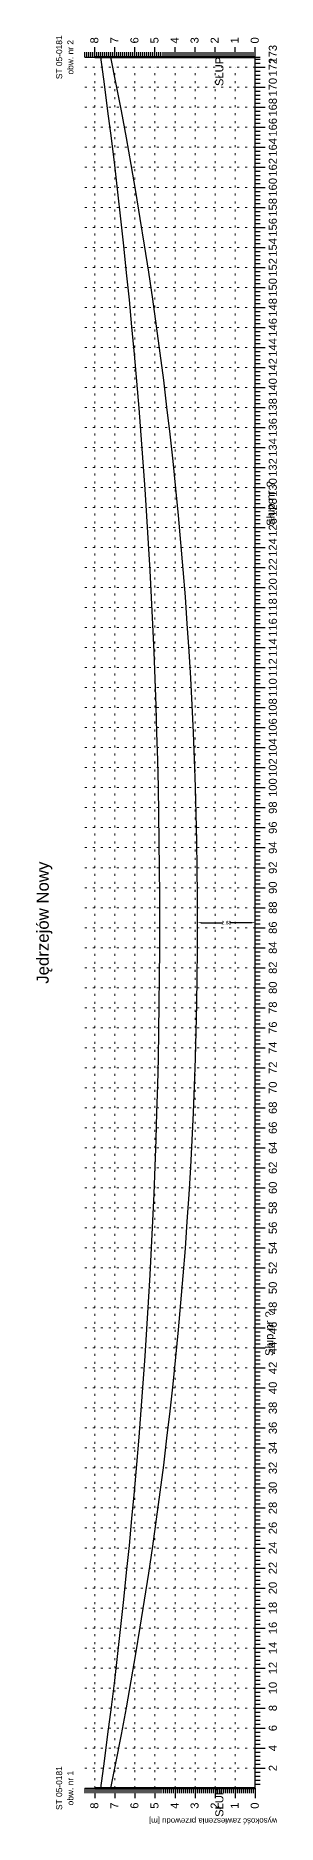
# Model space of a CAD drawing. Header units: inches. Extents: x -863 to 1426, y 1206 to 1480.
# Drawn here: x -181.1 to -169.1, y 1298.9 to 1388.3 of the extents above; entities that cross this region are included whole.
import ezdxf
from ezdxf.enums import TextEntityAlignment as Align

# ---------------------------------------------------------------- set-up
doc = ezdxf.new("R2010")
doc.units = ezdxf.units.IN
doc.header["$MEASUREMENT"] = 0
doc.linetypes.add('ACAD_ISO07W100', pattern=[3, 0, -3])
doc.layers.add('ramka', color=7, linetype='Continuous', plot=False)
doc.styles.get("Standard").update_dxf_attribs({"font": 'arial.ttf'})
doc.dimstyles.get("Standard").update_dxf_attribs({"dimtxt": 0.25, "dimasz": 0.18, "dimexe": 0.18, "dimexo": 0.0625, "dimgap": -0.09, "dimtad": 0, "dimtih": 1, "dimtoh": 1, "dimzin": 0, "dimdsep": 46, "dimtxsty": 'Standard', "dimcen": 0.09, "dimadec": 0, "dimazin": 0, "dimtfac": 1, "dimtofl": 0, "dimtmove": 0, "dimatfit": 3, "dimfxl": 1, "dimtolj": 1, "dimtzin": 0, "dimarcsym": 0})

# ---------------------------------------------------------------- blocks, each defined once
blk = doc.blocks.new('*D9')
at = {"color": 0, "lineweight": -2}
for p, q in [((-173.035, 1344.029), (-173.035, 1344.154)), ((-172.855, 1343.974), (-171.778, 1343.974)), ((-170.34, 1343.974), (-171.418, 1343.974)), ((-170.16, 1343.879), (-170.16, 1344.154))]:
    blk.add_line(p, q, dxfattribs=at)
at = {"color": 0}
for points in [[(-172.855, 1344.004), (-172.855, 1343.944), (-173.035, 1343.974)], [(-170.34, 1344.004), (-170.34, 1343.944), (-170.16, 1343.974)]]:
    blk.add_solid(points, dxfattribs=at)
at = {"layer": 'Defpoints', "color": 0}
for p in [(-173.035, 1343.966), (-170.16, 1343.974), (-170.16, 1343.816)]:
    blk.add_point(p, dxfattribs=at)
at = {"color": 0, "lineweight": 25, "insert": (-171.598, 1343.974), "char_height": 0.18, "attachment_point": 5}
blk.add_mtext('\\A1;2.88', dxfattribs=at)

msp = doc.modelspace()

# ---------------------------------------------------------------- linework, layer by layer
for p, q in [((-178.66, 1387.224), (-178.66, 1387.474)), ((-178.66, 1387.224), (-170.16, 1387.224)), ((-178.56, 1387.224), (-178.56, 1387.474)), ((-178.46, 1387.224), (-178.46, 1387.474)), ((-178.36, 1387.224), (-178.36, 1387.474)), ((-178.26, 1387.224), (-178.26, 1387.474)), ((-178.16, 1387.224), (-178.16, 1387.724)), ((-178.06, 1387.224), (-178.06, 1387.474)), ((-177.96, 1387.224), (-177.96, 1387.474)), ((-177.86, 1387.224), (-177.86, 1387.474)), ((-177.76, 1387.224), (-177.76, 1387.474)), ((-177.66, 1387.224), (-177.66, 1387.474)), ((-177.56, 1387.224), (-177.56, 1387.474)), ((-177.46, 1387.224), (-177.46, 1387.474)), ((-177.36, 1387.224), (-177.36, 1387.474)), ((-177.26, 1387.224), (-177.26, 1387.474)), ((-177.16, 1387.224), (-177.16, 1387.724)), ((-177.06, 1387.224), (-177.06, 1387.474)), ((-176.96, 1387.224), (-176.96, 1387.474)), ((-176.86, 1387.224), (-176.86, 1387.474)), ((-176.76, 1387.224), (-176.76, 1387.474)), ((-176.66, 1387.224), (-176.66, 1387.474)), ((-176.56, 1387.224), (-176.56, 1387.474)), ((-176.46, 1387.224), (-176.46, 1387.474)), ((-176.36, 1387.224), (-176.36, 1387.474)), ((-176.26, 1387.224), (-176.26, 1387.474)), ((-176.16, 1387.224), (-176.16, 1387.724)), ((-176.06, 1387.224), (-176.06, 1387.474)), ((-175.96, 1387.224), (-175.96, 1387.474)), ((-175.86, 1387.224), (-175.86, 1387.474)), ((-175.76, 1387.224), (-175.76, 1387.474)), ((-175.66, 1387.224), (-175.66, 1387.474)), ((-175.56, 1387.224), (-175.56, 1387.474)), ((-175.46, 1387.224), (-175.46, 1387.474)), ((-175.36, 1387.224), (-175.36, 1387.474)), ((-175.26, 1387.224), (-175.26, 1387.474)), ((-175.16, 1387.224), (-175.16, 1387.724)), ((-175.06, 1387.224), (-175.06, 1387.474)), ((-174.96, 1387.224), (-174.96, 1387.474)), ((-174.86, 1387.224), (-174.86, 1387.474)), ((-174.76, 1387.224), (-174.76, 1387.474)), ((-174.66, 1387.224), (-174.66, 1387.474)), ((-174.56, 1387.224), (-174.56, 1387.474)), ((-174.46, 1387.224), (-174.46, 1387.474)), ((-174.36, 1387.224), (-174.36, 1387.474)), ((-174.26, 1387.224), (-174.26, 1387.474)), ((-174.16, 1387.224), (-174.16, 1387.724)), ((-174.06, 1387.224), (-174.06, 1387.474)), ((-173.96, 1387.224), (-173.96, 1387.474)), ((-173.86, 1387.224), (-173.86, 1387.474)), ((-173.76, 1387.224), (-173.76, 1387.474)), ((-173.66, 1387.224), (-173.66, 1387.474)), ((-173.56, 1387.224), (-173.56, 1387.474)), ((-173.46, 1387.224), (-173.46, 1387.474)), ((-173.36, 1387.224), (-173.36, 1387.474)), ((-173.26, 1387.224), (-173.26, 1387.474)), ((-173.16, 1387.224), (-173.16, 1387.724)), ((-173.06, 1387.224), (-173.06, 1387.474)), ((-172.96, 1387.224), (-172.96, 1387.474)), ((-172.86, 1387.224), (-172.86, 1387.474)), ((-172.76, 1387.224), (-172.76, 1387.474)), ((-172.66, 1387.224), (-172.66, 1387.474)), ((-172.56, 1387.224), (-172.56, 1387.474)), ((-172.46, 1387.224), (-172.46, 1387.474)), ((-172.36, 1387.224), (-172.36, 1387.474)), ((-172.26, 1387.224), (-172.26, 1387.474)), ((-172.16, 1387.224), (-172.16, 1387.724)), ((-172.06, 1387.224), (-172.06, 1387.474)), ((-171.96, 1387.224), (-171.96, 1387.474)), ((-171.86, 1387.224), (-171.86, 1387.474)), ((-171.76, 1387.224), (-171.76, 1387.474)), ((-171.66, 1387.224), (-171.66, 1387.474)), ((-171.56, 1387.224), (-171.56, 1387.474)), ((-171.46, 1387.224), (-171.46, 1387.474)), ((-171.36, 1387.224), (-171.36, 1387.474)), ((-171.26, 1387.224), (-171.26, 1387.474)), ((-171.16, 1387.224), (-171.16, 1387.724)), ((-171.06, 1387.224), (-171.06, 1387.474)), ((-170.96, 1387.224), (-170.96, 1387.474)), ((-170.86, 1387.224), (-170.86, 1387.474)), ((-170.76, 1387.224), (-170.76, 1387.474)), ((-170.66, 1387.224), (-170.66, 1387.474)), ((-170.56, 1387.224), (-170.56, 1387.474)), ((-170.46, 1387.224), (-170.46, 1387.474)), ((-170.36, 1387.224), (-170.36, 1387.474)), ((-170.26, 1387.224), (-170.26, 1387.474)), ((-170.16, 1387.224), (-170.16, 1387.724)), ((-170.16, 1300.724), (-170.16, 1387.224)), ((-170.16, 1387.224), (-169.91, 1387.224)), ((-170.16, 1387.124), (-169.91, 1387.124)), ((-170.16, 1386.924), (-169.91, 1386.924)), ((-170.16, 1386.724), (-169.66, 1386.724)), ((-170.16, 1386.524), (-169.91, 1386.524)), ((-170.16, 1386.324), (-169.91, 1386.324)), ((-170.16, 1386.124), (-169.91, 1386.124)), ((-170.16, 1385.924), (-169.91, 1385.924)), ((-170.16, 1385.724), (-169.66, 1385.724)), ((-170.16, 1385.524), (-169.91, 1385.524)), ((-170.16, 1385.324), (-169.91, 1385.324)), ((-170.16, 1385.124), (-169.91, 1385.124)), ((-170.16, 1384.924), (-169.91, 1384.924)), ((-170.16, 1384.724), (-169.66, 1384.724)), ((-170.16, 1384.524), (-169.91, 1384.524)), ((-170.16, 1384.324), (-169.91, 1384.324)), ((-170.16, 1384.124), (-169.91, 1384.124)), ((-170.16, 1383.924), (-169.91, 1383.924)), ((-170.16, 1383.724), (-169.66, 1383.724)), ((-170.16, 1383.524), (-169.91, 1383.524)), ((-170.16, 1383.324), (-169.91, 1383.324)), ((-170.16, 1383.124), (-169.91, 1383.124)), ((-170.16, 1382.924), (-169.91, 1382.924)), ((-170.16, 1382.724), (-169.66, 1382.724)), ((-170.16, 1382.524), (-169.91, 1382.524)), ((-170.16, 1382.324), (-169.91, 1382.324)), ((-170.16, 1382.124), (-169.91, 1382.124)), ((-170.16, 1381.924), (-169.91, 1381.924)), ((-170.16, 1381.724), (-169.66, 1381.724)), ((-170.16, 1381.524), (-169.91, 1381.524)), ((-170.16, 1381.324), (-169.91, 1381.324)), ((-170.16, 1381.124), (-169.91, 1381.124)), ((-170.16, 1380.924), (-169.91, 1380.924)), ((-170.16, 1380.724), (-169.66, 1380.724)), ((-170.16, 1380.524), (-169.91, 1380.524)), ((-170.16, 1380.324), (-169.91, 1380.324)), ((-170.16, 1380.124), (-169.91, 1380.124)), ((-170.16, 1379.924), (-169.91, 1379.924)), ((-170.16, 1379.724), (-169.66, 1379.724)), ((-170.16, 1379.524), (-169.91, 1379.524)), ((-170.16, 1379.324), (-169.91, 1379.324)), ((-170.16, 1379.124), (-169.91, 1379.124)), ((-170.16, 1378.924), (-169.91, 1378.924)), ((-170.16, 1378.724), (-169.66, 1378.724)), ((-170.16, 1378.524), (-169.91, 1378.524)), ((-170.16, 1378.324), (-169.91, 1378.324)), ((-170.16, 1378.124), (-169.91, 1378.124)), ((-170.16, 1377.924), (-169.91, 1377.924)), ((-170.16, 1377.724), (-169.66, 1377.724)), ((-170.16, 1377.524), (-169.91, 1377.524)), ((-170.16, 1377.324), (-169.91, 1377.324)), ((-170.16, 1377.124), (-169.91, 1377.124)), ((-170.16, 1376.924), (-169.91, 1376.924)), ((-170.16, 1376.724), (-169.66, 1376.724)), ((-170.16, 1376.524), (-169.91, 1376.524)), ((-170.16, 1376.324), (-169.91, 1376.324)), ((-170.16, 1376.124), (-169.91, 1376.124)), ((-170.16, 1375.924), (-169.91, 1375.924)), ((-170.16, 1375.724), (-169.66, 1375.724)), ((-170.16, 1375.524), (-169.91, 1375.524)), ((-170.16, 1375.324), (-169.91, 1375.324)), ((-170.16, 1375.124), (-169.91, 1375.124)), ((-170.16, 1374.924), (-169.91, 1374.924)), ((-170.16, 1374.724), (-169.66, 1374.724)), ((-170.16, 1374.524), (-169.91, 1374.524)), ((-170.16, 1374.324), (-169.91, 1374.324)), ((-170.16, 1374.124), (-169.91, 1374.124)), ((-170.16, 1373.924), (-169.91, 1373.924)), ((-170.16, 1373.724), (-169.66, 1373.724)), ((-170.16, 1373.524), (-169.91, 1373.524)), ((-170.16, 1373.324), (-169.91, 1373.324)), ((-170.16, 1373.124), (-169.91, 1373.124)), ((-170.16, 1372.924), (-169.91, 1372.924)), ((-170.16, 1372.724), (-169.66, 1372.724)), ((-170.16, 1372.524), (-169.91, 1372.524)), ((-170.16, 1372.324), (-169.91, 1372.324)), ((-170.16, 1372.124), (-169.91, 1372.124)), ((-170.16, 1371.924), (-169.91, 1371.924)), ((-170.16, 1371.724), (-169.66, 1371.724)), ((-170.16, 1371.524), (-169.91, 1371.524)), ((-170.16, 1371.324), (-169.91, 1371.324)), ((-170.16, 1371.124), (-169.91, 1371.124)), ((-170.16, 1370.924), (-169.91, 1370.924)), ((-170.16, 1370.724), (-169.66, 1370.724)), ((-170.16, 1370.524), (-169.91, 1370.524)), ((-170.16, 1370.324), (-169.91, 1370.324)), ((-170.16, 1370.124), (-169.91, 1370.124)), ((-170.16, 1369.924), (-169.91, 1369.924)), ((-170.16, 1369.724), (-169.66, 1369.724)), ((-170.16, 1369.524), (-169.91, 1369.524)), ((-170.16, 1369.324), (-169.91, 1369.324)), ((-170.16, 1369.124), (-169.91, 1369.124)), ((-170.16, 1368.924), (-169.91, 1368.924)), ((-170.16, 1368.724), (-169.66, 1368.724)), ((-170.16, 1368.524), (-169.91, 1368.524)), ((-170.16, 1368.324), (-169.91, 1368.324)), ((-170.16, 1368.124), (-169.91, 1368.124)), ((-170.16, 1367.924), (-169.91, 1367.924)), ((-170.16, 1367.724), (-169.66, 1367.724)), ((-170.16, 1367.524), (-169.91, 1367.524)), ((-170.16, 1367.324), (-169.91, 1367.324)), ((-170.16, 1367.124), (-169.91, 1367.124)), ((-170.16, 1366.924), (-169.91, 1366.924)), ((-170.16, 1366.724), (-169.66, 1366.724)), ((-170.16, 1366.524), (-169.91, 1366.524)), ((-170.16, 1366.324), (-169.91, 1366.324)), ((-170.16, 1366.124), (-169.91, 1366.124)), ((-170.16, 1365.924), (-169.91, 1365.924)), ((-170.16, 1365.724), (-169.66, 1365.724)), ((-170.16, 1365.524), (-169.91, 1365.524)), ((-170.16, 1365.324), (-169.91, 1365.324)), ((-170.16, 1365.124), (-169.91, 1365.124)), ((-170.16, 1364.924), (-169.91, 1364.924)), ((-170.16, 1364.724), (-169.66, 1364.724)), ((-170.16, 1364.524), (-169.91, 1364.524)), ((-170.16, 1364.324), (-169.91, 1364.324)), ((-170.16, 1364.124), (-169.91, 1364.124)), ((-170.16, 1363.924), (-169.91, 1363.924)), ((-170.16, 1363.724), (-169.66, 1363.724)), ((-170.16, 1363.524), (-169.91, 1363.524)), ((-170.16, 1363.324), (-169.91, 1363.324)), ((-170.16, 1363.124), (-169.91, 1363.124)), ((-170.16, 1362.924), (-169.91, 1362.924)), ((-170.16, 1362.724), (-169.66, 1362.724)), ((-170.16, 1362.524), (-169.91, 1362.524)), ((-170.16, 1362.324), (-169.91, 1362.324)), ((-170.16, 1362.124), (-169.91, 1362.124)), ((-170.16, 1361.924), (-169.91, 1361.924)), ((-170.16, 1361.724), (-169.66, 1361.724)), ((-170.16, 1361.524), (-169.91, 1361.524)), ((-170.16, 1361.324), (-169.91, 1361.324)), ((-170.16, 1361.124), (-169.91, 1361.124)), ((-170.16, 1360.924), (-169.91, 1360.924)), ((-170.16, 1360.724), (-169.66, 1360.724)), ((-170.16, 1360.524), (-169.91, 1360.524)), ((-170.16, 1360.324), (-169.91, 1360.324)), ((-170.16, 1360.124), (-169.91, 1360.124)), ((-170.16, 1359.924), (-169.91, 1359.924)), ((-170.16, 1359.724), (-169.66, 1359.724)), ((-170.16, 1359.524), (-169.91, 1359.524)), ((-170.16, 1359.324), (-169.91, 1359.324)), ((-170.16, 1359.124), (-169.91, 1359.124)), ((-170.16, 1358.924), (-169.91, 1358.924)), ((-170.16, 1358.724), (-169.66, 1358.724)), ((-170.16, 1358.524), (-169.91, 1358.524)), ((-170.16, 1358.324), (-169.91, 1358.324)), ((-170.16, 1358.124), (-169.91, 1358.124)), ((-170.16, 1357.924), (-169.91, 1357.924)), ((-170.16, 1357.724), (-169.66, 1357.724)), ((-170.16, 1357.524), (-169.91, 1357.524)), ((-170.16, 1357.324), (-169.91, 1357.324)), ((-170.16, 1357.124), (-169.91, 1357.124)), ((-170.16, 1356.924), (-169.91, 1356.924)), ((-170.16, 1356.724), (-169.66, 1356.724)), ((-170.16, 1356.524), (-169.91, 1356.524)), ((-170.16, 1356.324), (-169.91, 1356.324)), ((-170.16, 1356.124), (-169.91, 1356.124)), ((-170.16, 1355.924), (-169.91, 1355.924)), ((-170.16, 1355.724), (-169.66, 1355.724)), ((-170.16, 1355.524), (-169.91, 1355.524)), ((-170.16, 1355.324), (-169.91, 1355.324)), ((-170.16, 1355.124), (-169.91, 1355.124)), ((-170.16, 1354.924), (-169.91, 1354.924)), ((-170.16, 1354.724), (-169.66, 1354.724)), ((-170.16, 1354.524), (-169.91, 1354.524)), ((-170.16, 1354.324), (-169.91, 1354.324)), ((-170.16, 1354.124), (-169.91, 1354.124)), ((-170.16, 1353.924), (-169.91, 1353.924)), ((-170.16, 1353.724), (-169.66, 1353.724)), ((-170.16, 1353.524), (-169.91, 1353.524)), ((-170.16, 1353.324), (-169.91, 1353.324)), ((-170.16, 1353.124), (-169.91, 1353.124)), ((-170.16, 1352.924), (-169.91, 1352.924)), ((-170.16, 1352.724), (-169.66, 1352.724)), ((-170.16, 1352.524), (-169.91, 1352.524)), ((-170.16, 1352.324), (-169.91, 1352.324)), ((-170.16, 1352.124), (-169.91, 1352.124)), ((-170.16, 1351.924), (-169.91, 1351.924)), ((-170.16, 1351.724), (-169.66, 1351.724)), ((-170.16, 1351.524), (-169.91, 1351.524)), ((-170.16, 1351.324), (-169.91, 1351.324)), ((-170.16, 1351.124), (-169.91, 1351.124)), ((-170.16, 1350.924), (-169.91, 1350.924)), ((-170.16, 1350.724), (-169.66, 1350.724)), ((-170.16, 1350.524), (-169.91, 1350.524)), ((-170.16, 1350.324), (-169.91, 1350.324)), ((-170.16, 1350.124), (-169.91, 1350.124)), ((-170.16, 1349.924), (-169.91, 1349.924)), ((-170.16, 1349.724), (-169.66, 1349.724)), ((-170.16, 1349.524), (-169.91, 1349.524)), ((-170.16, 1349.324), (-169.91, 1349.324)), ((-170.16, 1349.124), (-169.91, 1349.124)), ((-170.16, 1348.924), (-169.91, 1348.924)), ((-170.16, 1348.724), (-169.66, 1348.724)), ((-170.16, 1348.524), (-169.91, 1348.524)), ((-170.16, 1348.324), (-169.91, 1348.324)), ((-170.16, 1348.124), (-169.91, 1348.124)), ((-170.16, 1347.924), (-169.91, 1347.924)), ((-170.16, 1347.724), (-169.66, 1347.724)), ((-170.16, 1347.524), (-169.91, 1347.524)), ((-170.16, 1347.324), (-169.91, 1347.324)), ((-170.16, 1347.124), (-169.91, 1347.124)), ((-170.16, 1346.924), (-169.91, 1346.924)), ((-170.16, 1346.724), (-169.66, 1346.724)), ((-170.16, 1346.524), (-169.91, 1346.524)), ((-170.16, 1346.324), (-169.91, 1346.324)), ((-170.16, 1346.124), (-169.91, 1346.124)), ((-170.16, 1345.924), (-169.91, 1345.924)), ((-170.16, 1345.724), (-169.66, 1345.724)), ((-170.16, 1345.524), (-169.91, 1345.524)), ((-170.16, 1345.324), (-169.91, 1345.324)), ((-170.16, 1345.124), (-169.91, 1345.124)), ((-170.16, 1344.924), (-169.91, 1344.924)), ((-170.16, 1344.724), (-169.66, 1344.724)), ((-170.16, 1344.524), (-169.91, 1344.524)), ((-170.16, 1344.324), (-169.91, 1344.324)), ((-170.16, 1344.124), (-169.91, 1344.124)), ((-170.16, 1343.924), (-169.91, 1343.924)), ((-170.16, 1343.724), (-169.66, 1343.724)), ((-170.16, 1343.524), (-169.91, 1343.524)), ((-170.16, 1343.324), (-169.91, 1343.324)), ((-170.16, 1343.124), (-169.91, 1343.124)), ((-170.16, 1342.924), (-169.91, 1342.924)), ((-170.16, 1342.724), (-169.66, 1342.724)), ((-170.16, 1342.524), (-169.91, 1342.524)), ((-170.16, 1342.324), (-169.91, 1342.324)), ((-170.16, 1342.124), (-169.91, 1342.124)), ((-170.16, 1341.924), (-169.91, 1341.924)), ((-170.16, 1341.724), (-169.66, 1341.724)), ((-170.16, 1341.524), (-169.91, 1341.524)), ((-170.16, 1341.324), (-169.91, 1341.324)), ((-170.16, 1341.124), (-169.91, 1341.124)), ((-170.16, 1340.924), (-169.91, 1340.924)), ((-170.16, 1340.724), (-169.66, 1340.724)), ((-170.16, 1340.524), (-169.91, 1340.524)), ((-170.16, 1340.324), (-169.91, 1340.324)), ((-170.16, 1340.124), (-169.91, 1340.124)), ((-170.16, 1339.924), (-169.91, 1339.924)), ((-170.16, 1339.724), (-169.66, 1339.724)), ((-170.16, 1339.524), (-169.91, 1339.524)), ((-170.16, 1339.324), (-169.91, 1339.324)), ((-170.16, 1339.124), (-169.91, 1339.124)), ((-170.16, 1338.924), (-169.91, 1338.924)), ((-170.16, 1338.724), (-169.66, 1338.724)), ((-170.16, 1338.524), (-169.91, 1338.524)), ((-170.16, 1338.324), (-169.91, 1338.324)), ((-170.16, 1338.124), (-169.91, 1338.124)), ((-170.16, 1337.924), (-169.91, 1337.924)), ((-170.16, 1337.724), (-169.66, 1337.724)), ((-170.16, 1337.524), (-169.91, 1337.524)), ((-170.16, 1337.324), (-169.91, 1337.324)), ((-170.16, 1337.124), (-169.91, 1337.124)), ((-170.16, 1336.924), (-169.91, 1336.924)), ((-170.16, 1336.724), (-169.66, 1336.724)), ((-170.16, 1336.524), (-169.91, 1336.524)), ((-170.16, 1336.324), (-169.91, 1336.324)), ((-170.16, 1336.124), (-169.91, 1336.124)), ((-170.16, 1335.924), (-169.91, 1335.924)), ((-170.16, 1335.724), (-169.66, 1335.724)), ((-170.16, 1335.524), (-169.91, 1335.524)), ((-170.16, 1335.324), (-169.91, 1335.324)), ((-170.16, 1335.124), (-169.91, 1335.124)), ((-170.16, 1334.924), (-169.91, 1334.924)), ((-170.16, 1334.724), (-169.66, 1334.724)), ((-170.16, 1334.524), (-169.91, 1334.524)), ((-170.16, 1334.324), (-169.91, 1334.324)), ((-170.16, 1334.124), (-169.91, 1334.124)), ((-170.16, 1333.924), (-169.91, 1333.924)), ((-170.16, 1333.724), (-169.66, 1333.724)), ((-170.16, 1333.524), (-169.91, 1333.524)), ((-170.16, 1333.324), (-169.91, 1333.324)), ((-170.16, 1333.124), (-169.91, 1333.124)), ((-170.16, 1332.924), (-169.91, 1332.924)), ((-170.16, 1332.724), (-169.66, 1332.724)), ((-170.16, 1332.524), (-169.91, 1332.524)), ((-170.16, 1332.324), (-169.91, 1332.324)), ((-170.16, 1332.124), (-169.91, 1332.124)), ((-170.16, 1331.924), (-169.91, 1331.924)), ((-170.16, 1331.724), (-169.66, 1331.724)), ((-170.16, 1331.524), (-169.91, 1331.524)), ((-170.16, 1331.324), (-169.91, 1331.324)), ((-170.16, 1331.124), (-169.91, 1331.124)), ((-170.16, 1330.924), (-169.91, 1330.924)), ((-170.16, 1330.724), (-169.66, 1330.724)), ((-170.16, 1330.524), (-169.91, 1330.524)), ((-170.16, 1330.324), (-169.91, 1330.324)), ((-170.16, 1330.124), (-169.91, 1330.124)), ((-170.16, 1329.924), (-169.91, 1329.924)), ((-170.16, 1329.724), (-169.66, 1329.724)), ((-170.16, 1329.524), (-169.91, 1329.524)), ((-170.16, 1329.324), (-169.91, 1329.324)), ((-170.16, 1329.124), (-169.91, 1329.124)), ((-170.16, 1328.924), (-169.91, 1328.924)), ((-170.16, 1328.724), (-169.66, 1328.724)), ((-170.16, 1328.524), (-169.91, 1328.524)), ((-170.16, 1328.324), (-169.91, 1328.324)), ((-170.16, 1328.124), (-169.91, 1328.124)), ((-170.16, 1327.924), (-169.91, 1327.924)), ((-170.16, 1327.724), (-169.66, 1327.724)), ((-170.16, 1327.524), (-169.91, 1327.524)), ((-170.16, 1327.324), (-169.91, 1327.324)), ((-170.16, 1327.124), (-169.91, 1327.124)), ((-170.16, 1326.924), (-169.91, 1326.924)), ((-170.16, 1326.724), (-169.66, 1326.724)), ((-170.16, 1326.524), (-169.91, 1326.524)), ((-170.16, 1326.324), (-169.91, 1326.324)), ((-170.16, 1326.124), (-169.91, 1326.124)), ((-170.16, 1325.924), (-169.91, 1325.924)), ((-170.16, 1325.724), (-169.66, 1325.724)), ((-170.16, 1325.524), (-169.91, 1325.524)), ((-170.16, 1325.324), (-169.91, 1325.324)), ((-170.16, 1325.124), (-169.91, 1325.124)), ((-170.16, 1324.924), (-169.91, 1324.924)), ((-170.16, 1324.724), (-169.66, 1324.724)), ((-170.16, 1324.524), (-169.91, 1324.524)), ((-170.16, 1324.324), (-169.91, 1324.324)), ((-170.16, 1324.124), (-169.91, 1324.124)), ((-170.16, 1323.924), (-169.91, 1323.924)), ((-170.16, 1323.724), (-169.66, 1323.724)), ((-170.16, 1323.524), (-169.91, 1323.524)), ((-170.16, 1323.324), (-169.91, 1323.324)), ((-170.16, 1323.124), (-169.91, 1323.124)), ((-170.16, 1322.924), (-169.91, 1322.924)), ((-170.16, 1322.724), (-169.66, 1322.724)), ((-170.16, 1322.524), (-169.91, 1322.524)), ((-170.16, 1322.324), (-169.91, 1322.324)), ((-170.16, 1322.124), (-169.91, 1322.124)), ((-170.16, 1321.924), (-169.91, 1321.924)), ((-170.16, 1321.724), (-169.66, 1321.724)), ((-170.16, 1321.524), (-169.91, 1321.524)), ((-170.16, 1321.324), (-169.91, 1321.324)), ((-170.16, 1321.124), (-169.91, 1321.124)), ((-170.16, 1320.924), (-169.91, 1320.924)), ((-170.16, 1320.724), (-169.66, 1320.724)), ((-170.16, 1320.524), (-169.91, 1320.524)), ((-170.16, 1320.324), (-169.91, 1320.324)), ((-170.16, 1320.124), (-169.91, 1320.124)), ((-170.16, 1319.924), (-169.91, 1319.924)), ((-170.16, 1319.724), (-169.66, 1319.724)), ((-170.16, 1319.524), (-169.91, 1319.524)), ((-170.16, 1319.324), (-169.91, 1319.324)), ((-170.16, 1319.124), (-169.91, 1319.124)), ((-170.16, 1318.924), (-169.91, 1318.924)), ((-170.16, 1318.724), (-169.66, 1318.724)), ((-170.16, 1318.524), (-169.91, 1318.524)), ((-170.16, 1318.324), (-169.91, 1318.324)), ((-170.16, 1318.124), (-169.91, 1318.124)), ((-170.16, 1317.924), (-169.91, 1317.924)), ((-170.16, 1317.724), (-169.66, 1317.724)), ((-170.16, 1317.524), (-169.91, 1317.524)), ((-170.16, 1317.324), (-169.91, 1317.324)), ((-170.16, 1317.124), (-169.91, 1317.124)), ((-170.16, 1316.924), (-169.91, 1316.924)), ((-170.16, 1316.724), (-169.66, 1316.724)), ((-170.16, 1316.524), (-169.91, 1316.524)), ((-170.16, 1316.324), (-169.91, 1316.324)), ((-170.16, 1316.124), (-169.91, 1316.124)), ((-170.16, 1315.924), (-169.91, 1315.924)), ((-170.16, 1315.724), (-169.66, 1315.724)), ((-170.16, 1315.524), (-169.91, 1315.524)), ((-170.16, 1315.324), (-169.91, 1315.324)), ((-170.16, 1315.124), (-169.91, 1315.124)), ((-170.16, 1314.924), (-169.91, 1314.924)), ((-170.16, 1314.724), (-169.66, 1314.724)), ((-170.16, 1314.524), (-169.91, 1314.524)), ((-170.16, 1314.324), (-169.91, 1314.324)), ((-170.16, 1314.124), (-169.91, 1314.124)), ((-170.16, 1313.924), (-169.91, 1313.924)), ((-170.16, 1313.724), (-169.66, 1313.724)), ((-170.16, 1313.524), (-169.91, 1313.524)), ((-170.16, 1313.324), (-169.91, 1313.324)), ((-170.16, 1313.124), (-169.91, 1313.124)), ((-170.16, 1312.924), (-169.91, 1312.924)), ((-170.16, 1312.724), (-169.66, 1312.724)), ((-170.16, 1312.524), (-169.91, 1312.524)), ((-170.16, 1312.324), (-169.91, 1312.324)), ((-170.16, 1312.124), (-169.91, 1312.124)), ((-170.16, 1311.924), (-169.91, 1311.924)), ((-170.16, 1311.724), (-169.66, 1311.724)), ((-170.16, 1311.524), (-169.91, 1311.524)), ((-170.16, 1311.324), (-169.91, 1311.324)), ((-170.16, 1311.124), (-169.91, 1311.124)), ((-170.16, 1310.924), (-169.91, 1310.924)), ((-170.16, 1310.724), (-169.66, 1310.724)), ((-170.16, 1310.524), (-169.91, 1310.524)), ((-170.16, 1310.324), (-169.91, 1310.324)), ((-170.16, 1310.124), (-169.91, 1310.124)), ((-170.16, 1309.924), (-169.91, 1309.924)), ((-170.16, 1309.724), (-169.66, 1309.724)), ((-170.16, 1309.524), (-169.91, 1309.524)), ((-170.16, 1309.324), (-169.91, 1309.324)), ((-170.16, 1309.124), (-169.91, 1309.124)), ((-170.16, 1308.924), (-169.91, 1308.924)), ((-170.16, 1308.724), (-169.66, 1308.724)), ((-170.16, 1308.524), (-169.91, 1308.524)), ((-170.16, 1308.324), (-169.91, 1308.324)), ((-170.16, 1308.124), (-169.91, 1308.124)), ((-170.16, 1307.924), (-169.91, 1307.924)), ((-170.16, 1307.724), (-169.66, 1307.724)), ((-170.16, 1307.524), (-169.91, 1307.524)), ((-170.16, 1307.324), (-169.91, 1307.324)), ((-170.16, 1307.124), (-169.91, 1307.124)), ((-170.16, 1306.924), (-169.91, 1306.924)), ((-170.16, 1306.724), (-169.66, 1306.724)), ((-170.16, 1306.524), (-169.91, 1306.524)), ((-170.16, 1306.324), (-169.91, 1306.324)), ((-170.16, 1306.124), (-169.91, 1306.124)), ((-170.16, 1305.924), (-169.91, 1305.924)), ((-170.16, 1305.724), (-169.66, 1305.724)), ((-170.16, 1305.524), (-169.91, 1305.524)), ((-170.16, 1305.324), (-169.91, 1305.324)), ((-170.16, 1305.124), (-169.91, 1305.124)), ((-170.16, 1304.924), (-169.91, 1304.924)), ((-170.16, 1304.724), (-169.66, 1304.724)), ((-170.16, 1304.524), (-169.91, 1304.524)), ((-170.16, 1304.324), (-169.91, 1304.324)), ((-170.16, 1304.124), (-169.91, 1304.124)), ((-170.16, 1303.924), (-169.91, 1303.924)), ((-170.16, 1303.724), (-169.66, 1303.724)), ((-170.16, 1303.524), (-169.91, 1303.524)), ((-170.16, 1303.324), (-169.91, 1303.324)), ((-170.16, 1303.124), (-169.91, 1303.124)), ((-170.16, 1302.924), (-169.91, 1302.924)), ((-170.16, 1302.724), (-169.66, 1302.724)), ((-170.16, 1302.524), (-169.91, 1302.524)), ((-170.16, 1302.324), (-169.91, 1302.324)), ((-170.16, 1302.124), (-169.91, 1302.124)), ((-170.16, 1301.924), (-169.91, 1301.924)), ((-170.16, 1301.724), (-169.66, 1301.724)), ((-170.16, 1301.524), (-169.91, 1301.524)), ((-178.66, 1300.724), (-170.16, 1300.724)), ((-178.66, 1300.724), (-178.66, 1300.474)), ((-178.56, 1300.724), (-178.56, 1300.474)), ((-178.46, 1300.724), (-178.46, 1300.474)), ((-178.36, 1300.724), (-178.36, 1300.474)), ((-178.26, 1300.724), (-178.26, 1300.474)), ((-178.16, 1300.724), (-178.16, 1300.224)), ((-178.06, 1300.724), (-178.06, 1300.474)), ((-177.96, 1300.724), (-177.96, 1300.474)), ((-177.86, 1300.724), (-177.86, 1300.474)), ((-177.76, 1300.724), (-177.76, 1300.474)), ((-177.66, 1300.724), (-177.66, 1300.474)), ((-177.56, 1300.724), (-177.56, 1300.474)), ((-177.46, 1300.724), (-177.46, 1300.474)), ((-177.36, 1300.724), (-177.36, 1300.474)), ((-177.26, 1300.724), (-177.26, 1300.474)), ((-177.16, 1300.724), (-177.16, 1300.224)), ((-177.06, 1300.724), (-177.06, 1300.474)), ((-176.96, 1300.724), (-176.96, 1300.474)), ((-176.86, 1300.724), (-176.86, 1300.474)), ((-176.76, 1300.724), (-176.76, 1300.474)), ((-176.66, 1300.724), (-176.66, 1300.474)), ((-176.56, 1300.724), (-176.56, 1300.474)), ((-176.46, 1300.724), (-176.46, 1300.474)), ((-176.36, 1300.724), (-176.36, 1300.474)), ((-176.26, 1300.724), (-176.26, 1300.474)), ((-176.16, 1300.724), (-176.16, 1300.224)), ((-176.06, 1300.724), (-176.06, 1300.474)), ((-175.96, 1300.724), (-175.96, 1300.474)), ((-175.86, 1300.724), (-175.86, 1300.474)), ((-175.76, 1300.724), (-175.76, 1300.474)), ((-175.66, 1300.724), (-175.66, 1300.474)), ((-175.56, 1300.724), (-175.56, 1300.474)), ((-175.46, 1300.724), (-175.46, 1300.474)), ((-175.36, 1300.724), (-175.36, 1300.474)), ((-175.26, 1300.724), (-175.26, 1300.474)), ((-175.16, 1300.724), (-175.16, 1300.224)), ((-175.06, 1300.724), (-175.06, 1300.474)), ((-174.96, 1300.724), (-174.96, 1300.474)), ((-174.86, 1300.724), (-174.86, 1300.474)), ((-174.76, 1300.724), (-174.76, 1300.474)), ((-174.66, 1300.724), (-174.66, 1300.474)), ((-174.56, 1300.724), (-174.56, 1300.474)), ((-174.46, 1300.724), (-174.46, 1300.474)), ((-174.36, 1300.724), (-174.36, 1300.474)), ((-174.26, 1300.724), (-174.26, 1300.474)), ((-174.16, 1300.724), (-174.16, 1300.224)), ((-174.06, 1300.724), (-174.06, 1300.474)), ((-173.96, 1300.724), (-173.96, 1300.474)), ((-173.86, 1300.724), (-173.86, 1300.474)), ((-173.76, 1300.724), (-173.76, 1300.474)), ((-173.66, 1300.724), (-173.66, 1300.474)), ((-173.56, 1300.724), (-173.56, 1300.474)), ((-173.46, 1300.724), (-173.46, 1300.474)), ((-173.36, 1300.724), (-173.36, 1300.474)), ((-173.26, 1300.724), (-173.26, 1300.474)), ((-173.16, 1300.724), (-173.16, 1300.224)), ((-173.06, 1300.724), (-173.06, 1300.474)), ((-172.96, 1300.724), (-172.96, 1300.474)), ((-172.86, 1300.724), (-172.86, 1300.474)), ((-172.76, 1300.724), (-172.76, 1300.474)), ((-172.66, 1300.724), (-172.66, 1300.474)), ((-172.56, 1300.724), (-172.56, 1300.474)), ((-172.46, 1300.724), (-172.46, 1300.474)), ((-172.36, 1300.724), (-172.36, 1300.474)), ((-172.26, 1300.724), (-172.26, 1300.474)), ((-172.16, 1300.724), (-172.16, 1300.224)), ((-172.06, 1300.724), (-172.06, 1300.474)), ((-171.96, 1300.724), (-171.96, 1300.474)), ((-171.86, 1300.724), (-171.86, 1300.474)), ((-171.76, 1300.724), (-171.76, 1300.474)), ((-171.66, 1300.724), (-171.66, 1300.474)), ((-171.56, 1300.724), (-171.56, 1300.474)), ((-171.46, 1300.724), (-171.46, 1300.474)), ((-171.36, 1300.724), (-171.36, 1300.474)), ((-171.26, 1300.724), (-171.26, 1300.474)), ((-171.16, 1300.724), (-171.16, 1300.224)), ((-171.06, 1300.724), (-171.06, 1300.474)), ((-170.96, 1300.724), (-170.96, 1300.474)), ((-170.86, 1300.724), (-170.86, 1300.474)), ((-170.76, 1300.724), (-170.76, 1300.474)), ((-170.66, 1300.724), (-170.66, 1300.474)), ((-170.56, 1300.724), (-170.56, 1300.474)), ((-170.46, 1300.724), (-170.46, 1300.474)), ((-170.36, 1300.724), (-170.36, 1300.474)), ((-170.26, 1300.724), (-170.26, 1300.474)), ((-170.16, 1301.324), (-169.91, 1301.324)), ((-170.16, 1301.124), (-169.91, 1301.124)), ((-170.16, 1300.924), (-169.91, 1300.924)), ((-170.16, 1300.724), (-170.16, 1300.224))]:
    msp.add_line(p, q)
at = {"linetype": 'ACAD_ISO07W100', "lineweight": 15, "ltscale": 0.1}
for p, q in [((-170.16, 1387.224), (-178.66, 1387.224)), ((-170.16, 1386.724), (-178.66, 1386.724)), ((-178.16, 1300.724), (-178.16, 1386.724)), ((-177.16, 1300.724), (-177.16, 1386.724)), ((-176.16, 1300.724), (-176.16, 1386.724)), ((-175.16, 1300.724), (-175.16, 1386.724)), ((-174.16, 1300.724), (-174.16, 1386.724)), ((-173.16, 1300.724), (-173.16, 1386.724)), ((-172.16, 1300.724), (-172.16, 1386.724)), ((-171.16, 1300.724), (-171.16, 1386.724)), ((-170.16, 1300.724), (-170.16, 1386.724)), ((-170.16, 1385.724), (-178.66, 1385.724)), ((-170.16, 1384.724), (-178.66, 1384.724)), ((-170.16, 1383.724), (-178.66, 1383.724)), ((-170.16, 1382.724), (-178.66, 1382.724)), ((-170.16, 1381.724), (-178.66, 1381.724)), ((-170.16, 1380.724), (-178.66, 1380.724)), ((-170.16, 1379.724), (-178.66, 1379.724)), ((-170.16, 1378.724), (-178.66, 1378.724)), ((-170.16, 1377.724), (-178.66, 1377.724)), ((-170.16, 1376.724), (-178.66, 1376.724)), ((-170.16, 1375.724), (-178.66, 1375.724)), ((-170.16, 1374.724), (-178.66, 1374.724)), ((-170.16, 1373.724), (-178.66, 1373.724)), ((-170.16, 1372.724), (-178.66, 1372.724)), ((-170.16, 1371.724), (-178.66, 1371.724)), ((-170.16, 1370.724), (-178.66, 1370.724)), ((-170.16, 1369.724), (-178.66, 1369.724)), ((-170.16, 1368.724), (-178.66, 1368.724)), ((-170.16, 1367.724), (-178.66, 1367.724)), ((-170.16, 1366.724), (-178.66, 1366.724)), ((-170.16, 1365.724), (-178.66, 1365.724)), ((-170.16, 1364.724), (-178.66, 1364.724)), ((-170.16, 1363.724), (-178.66, 1363.724)), ((-170.16, 1362.724), (-178.66, 1362.724)), ((-170.16, 1361.724), (-178.66, 1361.724)), ((-170.16, 1360.724), (-178.66, 1360.724)), ((-170.16, 1359.724), (-178.66, 1359.724)), ((-170.16, 1358.724), (-178.66, 1358.724)), ((-170.16, 1357.724), (-178.66, 1357.724)), ((-170.16, 1356.724), (-178.66, 1356.724)), ((-170.16, 1355.724), (-178.66, 1355.724)), ((-170.16, 1354.724), (-178.66, 1354.724)), ((-170.16, 1353.724), (-178.66, 1353.724)), ((-170.16, 1352.724), (-178.66, 1352.724)), ((-170.16, 1351.724), (-178.66, 1351.724)), ((-170.16, 1350.724), (-178.66, 1350.724)), ((-170.16, 1349.724), (-178.66, 1349.724)), ((-170.16, 1348.724), (-178.66, 1348.724)), ((-170.16, 1347.724), (-178.66, 1347.724)), ((-170.16, 1346.724), (-178.66, 1346.724)), ((-170.16, 1345.724), (-178.66, 1345.724)), ((-170.16, 1344.724), (-178.66, 1344.724)), ((-170.16, 1343.724), (-178.66, 1343.724)), ((-170.16, 1342.724), (-178.66, 1342.724)), ((-170.16, 1341.724), (-178.66, 1341.724)), ((-170.16, 1340.724), (-178.66, 1340.724)), ((-170.16, 1339.724), (-178.66, 1339.724)), ((-170.16, 1338.724), (-178.66, 1338.724)), ((-170.16, 1337.724), (-178.66, 1337.724)), ((-170.16, 1336.724), (-178.66, 1336.724)), ((-170.16, 1335.724), (-178.66, 1335.724)), ((-170.16, 1334.724), (-178.66, 1334.724)), ((-170.16, 1333.724), (-178.66, 1333.724)), ((-170.16, 1332.724), (-178.66, 1332.724)), ((-170.16, 1331.724), (-178.66, 1331.724)), ((-170.16, 1330.724), (-178.66, 1330.724)), ((-170.16, 1329.724), (-178.66, 1329.724)), ((-170.16, 1328.724), (-178.66, 1328.724)), ((-170.16, 1327.724), (-178.66, 1327.724)), ((-170.16, 1326.724), (-178.66, 1326.724)), ((-170.16, 1325.724), (-178.66, 1325.724)), ((-170.16, 1324.724), (-178.66, 1324.724)), ((-170.16, 1323.724), (-178.66, 1323.724)), ((-170.16, 1322.724), (-178.66, 1322.724)), ((-170.16, 1321.724), (-178.66, 1321.724)), ((-170.16, 1320.724), (-178.66, 1320.724)), ((-170.16, 1319.724), (-178.66, 1319.724)), ((-170.16, 1318.724), (-178.66, 1318.724)), ((-170.16, 1317.724), (-178.66, 1317.724)), ((-170.16, 1316.724), (-178.66, 1316.724)), ((-170.16, 1315.724), (-178.66, 1315.724)), ((-170.16, 1314.724), (-178.66, 1314.724)), ((-170.16, 1313.724), (-178.66, 1313.724)), ((-170.16, 1312.724), (-178.66, 1312.724)), ((-170.16, 1311.724), (-178.66, 1311.724)), ((-170.16, 1310.724), (-178.66, 1310.724)), ((-170.16, 1309.724), (-178.66, 1309.724)), ((-170.16, 1308.724), (-178.66, 1308.724)), ((-170.16, 1307.724), (-178.66, 1307.724)), ((-170.16, 1306.724), (-178.66, 1306.724)), ((-170.16, 1305.724), (-178.66, 1305.724)), ((-170.16, 1304.724), (-178.66, 1304.724)), ((-170.16, 1303.724), (-178.66, 1303.724)), ((-170.16, 1302.724), (-178.66, 1302.724)), ((-170.16, 1301.724), (-178.66, 1301.724))]:
    msp.add_line(p, q, dxfattribs=at)
at = {"lineweight": 100}
for p, q in [((-170.16, 1387.224), (-178.16, 1387.224)), ((-170.16, 1300.724), (-178.16, 1300.724))]:
    msp.add_line(p, q, dxfattribs=at)
at = {"lineweight": 30}
msp.add_arc((-494.404, 1343.974), 319.485, 352.21975, 7.78025, dxfattribs=at)
at = {"color": 3, "lineweight": 30}
msp.add_arc((-391.448, 1343.974), 218.412, 348.57881, 11.42119, dxfattribs=at)
at = {"layer": 'ramka'}
msp.add_line((-170.16, 1300.724), (-170.16, 1343.974), dxfattribs=at)

# ---------------------------------------------------------------- texts
for s, height, p in [('ST 05-0181', 0.3, (-179.79, 1387.224)), ('obw. nr 2', 0.3, (-179.23, 1387.224)), ('173', 0.4, (-169.084, 1387.374)), ('172', 0.4, (-169.084, 1386.724)), ('170', 0.4, (-169.084, 1385.724)), ('168', 0.4, (-169.084, 1384.724)), ('166', 0.4, (-169.084, 1383.724)), ('164', 0.4, (-169.084, 1382.724)), ('162', 0.4, (-169.084, 1381.724)), ('160', 0.4, (-169.084, 1380.724)), ('158', 0.4, (-169.084, 1379.724)), ('156', 0.4, (-169.084, 1378.724)), ('154', 0.4, (-169.084, 1377.724)), ('152', 0.4, (-169.084, 1376.724)), ('150', 0.4, (-169.084, 1375.724)), ('148', 0.4, (-169.084, 1374.724)), ('146', 0.4, (-169.084, 1373.724)), ('144', 0.4, (-169.084, 1372.724)), ('142', 0.4, (-169.084, 1371.724)), ('140', 0.4, (-169.084, 1370.724)), ('138', 0.4, (-169.084, 1369.724)), ('136', 0.4, (-169.084, 1368.724)), ('134', 0.4, (-169.084, 1367.724)), ('132', 0.4, (-169.084, 1366.724)), ('130', 0.4, (-169.084, 1365.724)), ('128', 0.4, (-169.084, 1364.724)), ('126', 0.4, (-169.084, 1363.724)), ('124', 0.4, (-169.084, 1362.724)), ('122', 0.4, (-169.084, 1361.724)), ('120', 0.4, (-169.084, 1360.724)), ('118', 0.4, (-169.084, 1359.724)), ('116', 0.4, (-169.084, 1358.724)), ('114', 0.4, (-169.084, 1357.724)), ('112', 0.4, (-169.084, 1356.724)), ('110', 0.4, (-169.084, 1355.724)), ('108', 0.4, (-169.084, 1354.724)), ('106', 0.4, (-169.084, 1353.724)), ('104', 0.4, (-169.084, 1352.724)), ('102', 0.4, (-169.084, 1351.724)), ('100', 0.4, (-169.084, 1350.724)), ('98', 0.4, (-169.084, 1349.724)), ('96', 0.4, (-169.084, 1348.724)), ('94', 0.4, (-169.084, 1347.724)), ('Jędrzejów Nowy', 0.6, (-180.46, 1343.974)), ('92', 0.4, (-169.084, 1346.724)), ('90', 0.4, (-169.084, 1345.724)), ('88', 0.4, (-169.084, 1344.724)), ('86', 0.4, (-169.084, 1343.724)), ('84', 0.4, (-169.084, 1342.724)), ('82', 0.4, (-169.084, 1341.724)), ('80', 0.4, (-169.084, 1340.724)), ('78', 0.4, (-169.084, 1339.724)), ('76', 0.4, (-169.084, 1338.724)), ('74', 0.4, (-169.084, 1337.724)), ('72', 0.4, (-169.084, 1336.724)), ('70', 0.4, (-169.084, 1335.724)), ('68', 0.4, (-169.084, 1334.724)), ('66', 0.4, (-169.084, 1333.724)), ('64', 0.4, (-169.084, 1332.724)), ('62', 0.4, (-169.084, 1331.724)), ('60', 0.4, (-169.084, 1330.724)), ('58', 0.4, (-169.084, 1329.724)), ('56', 0.4, (-169.084, 1328.724)), ('54', 0.4, (-169.084, 1327.724)), ('52', 0.4, (-169.084, 1326.724)), ('50', 0.4, (-169.084, 1325.724)), ('48', 0.4, (-169.084, 1324.724)), ('46', 0.4, (-169.084, 1323.724)), ('44', 0.4, (-169.084, 1322.724)), ('42', 0.4, (-169.084, 1321.724)), ('40', 0.4, (-169.084, 1320.724)), ('38', 0.4, (-169.084, 1319.724)), ('36', 0.4, (-169.084, 1318.724)), ('34', 0.4, (-169.084, 1317.724)), ('32', 0.4, (-169.084, 1316.724)), ('30', 0.4, (-169.084, 1315.724)), ('28', 0.4, (-169.084, 1314.724)), ('26', 0.4, (-169.084, 1313.724)), ('24', 0.4, (-169.084, 1312.724)), ('22', 0.4, (-169.084, 1311.724)), ('20', 0.4, (-169.084, 1310.724)), ('18', 0.4, (-169.084, 1309.724)), ('16', 0.4, (-169.084, 1308.724)), ('14', 0.4, (-169.084, 1307.724)), ('12', 0.4, (-169.084, 1306.724)), ('10', 0.4, (-169.084, 1305.724)), ('8', 0.4, (-169.084, 1304.724)), ('6', 0.4, (-169.084, 1303.724)), ('4', 0.4, (-169.084, 1302.724)), ('ST 05-0181', 0.3, (-179.79, 1300.724)), ('obw. nr 1', 0.3, (-179.23, 1300.724)), ('2', 0.4, (-169.084, 1301.724))]:
    msp.add_text(s, height=height, rotation=90).set_placement(p, align=Align.CENTER)
for s, p in [('8', (-177.986, 1387.914)), ('7', (-176.986, 1387.914)), ('6', (-175.986, 1387.914)), ('5', (-174.986, 1387.914)), ('4', (-173.986, 1387.914)), ('3', (-172.986, 1387.914)), ('2', (-171.986, 1387.914)), ('1', (-170.986, 1387.914)), ('0', (-169.986, 1387.914)), ('Słup nr ?', (-169.191, 1363.806)), ('Słup nr ?', (-169.258, 1322.319))]:
    msp.add_text(s, height=0.4, rotation=90).set_placement(p)
for s, p in [('8', (-177.986, 1300.004)), ('7', (-176.986, 1300.004)), ('6', (-175.986, 1300.004)), ('5', (-174.986, 1300.004)), ('4', (-173.986, 1300.004)), ('3', (-172.986, 1300.004)), ('2', (-171.986, 1300.004)), ('1', (-170.986, 1300.004)), ('0', (-169.986, 1300.004))]:
    msp.add_text(s, height=0.4, rotation=90).set_placement(p, align=Align.RIGHT)
at = {"attachment_point": 5}
for s, insert, char_height, width, rotation in [('SŁUP', (-171.946, 1386.516), 0.4, 1.537, 90), ('SŁUP', (-171.946, 1300.016), 0.4, 1.537, 90), ('wysokość zawieszenia przewodu [m]', (-172.262, 1299.121), 0.28, 9.28, 180)]:
    msp.add_mtext(s, dxfattribs=dict(at, insert=insert, char_height=char_height, width=width, rotation=rotation))

# ---------------------------------------------------------------- dimensions: what is measured, and where the dimension line sits
at = {"lineweight": 25}
dim = msp.add_linear_dim(base=(-170.16, 1343.974), p1=(-173.035, 1343.966), p2=(-170.16, 1343.816), angle=180, text='2.88', dimstyle='Standard', dxfattribs=at)
dim.commit()
dim.dimension.update_dxf_attribs({"geometry": '*D9', "text_midpoint": (-171.598, 1343.974)})

doc.saveas('drawing.dxf')
